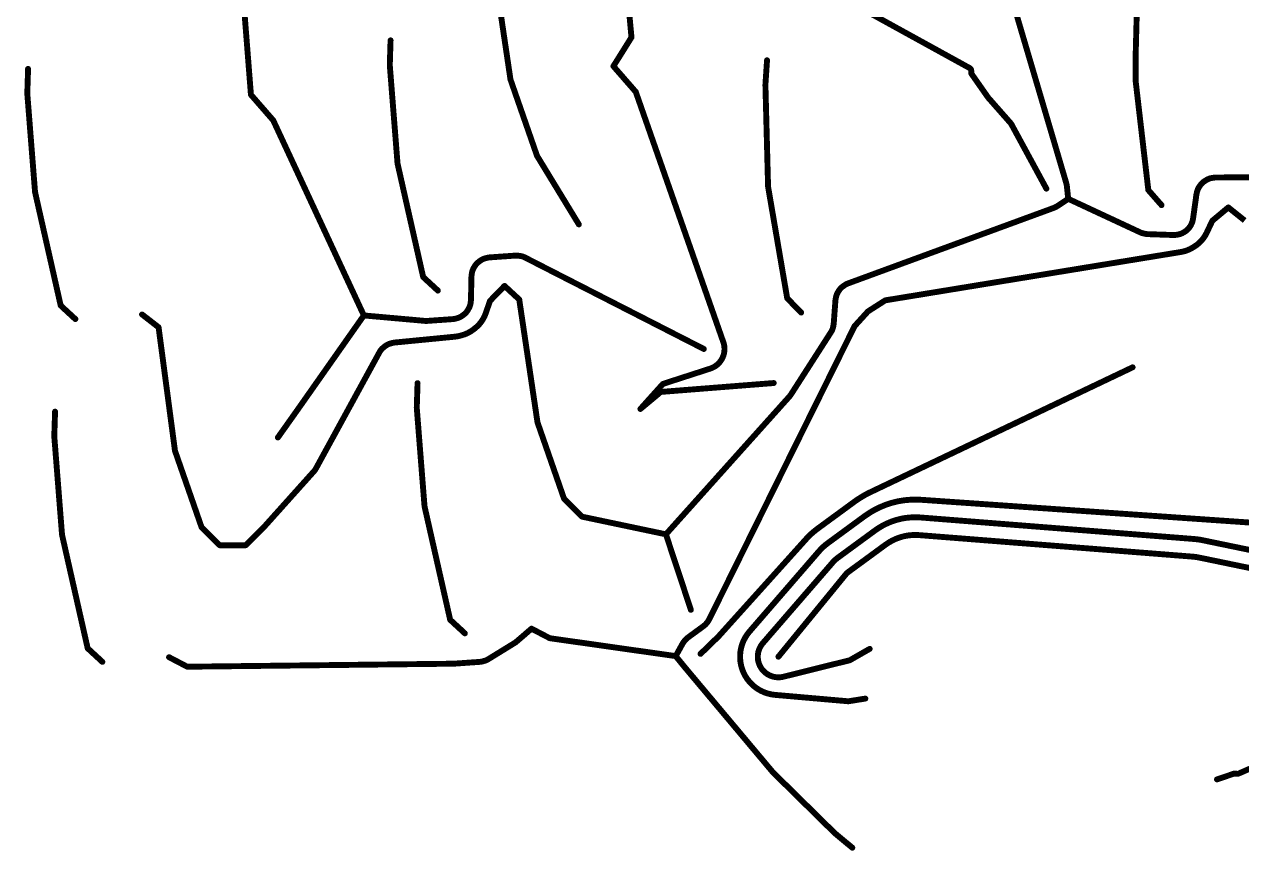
# Model space of a CAD drawing. Extents: x -167 to 103, y -39 to 57.
# Drawn here: x -165.8 to -103.9, y -23.8 to 18.2 of the extents above; entities that cross this region are included whole.
import ezdxf

# ---------------------------------------------------------------- set-up
doc = ezdxf.new("R2010")
doc.units = 0
doc.layers.get('0').update_dxf_attribs({"linetype": 'CONTINUOUS', "lineweight": 0})
doc.layers.add('B_Cu_____________', color=7, linetype='CONTINUOUS', lineweight=0)

# ---------------------------------------------------------------- blocks, each defined once
blk = doc.blocks.new('UNIT_DISC')
at = {"const_width": 0.5}
blk.add_lwpolyline([(0.25, 0, 1), (-0.25, 0, 1)], format="xyb", close=True, dxfattribs=at)

msp = doc.modelspace()

# ---------------------------------------------------------------- linework, layer by layer
at = {"layer": 'B_Cu_____________', "const_width": 0.3}
for points in [[(-136.3023, 32.1962), (-134.9464, 17.5602)], [(-155.5712, 30.6797), (-154.4174, 16.027)], [(-141.104, 15.4188), (-142.0283, 21.6474)], [(-109.2952, 16.5609), (-109.1912, 20.5319)], [(-124.4658, 19.6933), (-117.7372, 15.9863)], [(-112.8288, 10.1479), (-115.4011, 18.8651)], [(-147.243, 16.1383), (-147.2029, 17.3964)], [(-134.9465, 17.5491), (-135.8648, 16.0819)], [(-134.9463, 17.5517), (-134.9465, 17.5491)], [(-134.9464, 17.5602), (-134.9463, 17.5517)], [(-154.4174, 16.027), (-154.4056, 15.8775)], [(-147.2312, 15.9888), (-147.243, 16.1383)], [(-146.8494, 11.1392), (-147.2312, 15.9888)], [(-135.8648, 16.0819), (-134.7283, 14.7764)], [(-128.1313, 15.1324), (-128.0488, 16.386)], [(-109.2953, 16.557), (-109.2952, 16.5609)], [(-109.2953, 15.3692), (-109.2953, 16.557)], [(-165.686, 14.6868), (-165.6459, 15.9449)], [(-154.4056, 15.8775), (-154.3078, 14.6304)], [(-139.7586, 11.5392), (-141.0973, 15.3915)], [(-117.6598, 15.8627), (-117.6596, 15.8588)], [(-117.6596, 15.8588), (-117.6557, 15.7089)], [(-117.6557, 15.7089), (-116.795, 14.48)], [(-109.2953, 15.3686), (-109.2953, 15.3692)], [(-109.2952, 15.3429), (-109.2953, 15.3686)], [(-134.7283, 14.7764), (-134.7273, 14.7735)], [(-134.7273, 14.7735), (-134.7272, 14.7733)], [(-134.7272, 14.7733), (-130.2722, 2.0356)], [(-128.1274, 14.9825), (-128.1313, 15.1324)], [(-127.9957, 9.9585), (-128.1274, 14.9825)], [(-108.6491, 9.7796), (-109.2942, 15.3261)], [(-165.6742, 14.5373), (-165.686, 14.6868)], [(-165.2924, 9.6877), (-165.6742, 14.5373)], [(-154.3078, 14.6304), (-153.1713, 13.3249)], [(-116.795, 14.48), (-115.6331, 13.1592)], [(-153.1713, 13.3249), (-153.1703, 13.322)], [(-153.1703, 13.322), (-153.1683, 13.3169)], [(-153.1683, 13.3169), (-148.5616, 3.3953)], [(-115.6331, 13.1592), (-115.6317, 13.1571)], [(-115.6317, 13.1571), (-115.6298, 13.1538)], [(-115.6298, 13.1538), (-113.8364, 9.8506)], [(-145.5447, 5.3537), (-146.8462, 11.1179)], [(-137.6238, 8.0298), (-139.7449, 11.5103)], [(-105.4202, 10.3915), (-105.3236, 10.4073)], [(-105.2068, 10.4171), (-88.7262, 10.512)], [(-127.0231, 4.2731), (-127.9936, 9.937)], [(-112.7251, 9.3324), (-112.7917, 9.9613)], [(-108.649, 9.7793), (-108.6491, 9.7796)], [(-108.6488, 9.7773), (-108.649, 9.7793)], [(-107.9771, 9.012), (-108.6488, 9.7773)], [(-106.0488, 9.9581), (-105.9916, 10.0376)], [(-105.7771, 10.2377), (-105.6938, 10.2892)], [(-163.9877, 3.9023), (-165.2892, 9.6664)], [(-113.2497, 8.9792), (-112.7251, 9.3324)], [(-112.7251, 9.3324), (-109.0653, 7.6265)], [(-106.3643, 8.3799), (-106.2055, 9.5273)], [(-106.1925, 9.5969), (-106.17, 9.6922)], [(-123.9299, 5.0245), (-113.4742, 8.8645)], [(-104.5791, 8.8934), (-105.3899, 8.2167)], [(-103.7472, 8.2272), (-104.5791, 8.8934)], [(-106.5649, 7.8674), (-106.5363, 7.9071)], [(-106.4598, 8.04), (-106.4403, 8.0838)], [(-106.3898, 8.2435), (-106.371, 8.3396)], [(-105.3944, 8.2089), (-105.6803, 7.6023)], [(-105.3908, 8.2153), (-105.3944, 8.2089)], [(-105.3899, 8.2167), (-105.3908, 8.2153)], [(-108.9214, 7.5765), (-108.8261, 7.5539)], [(-108.6794, 7.5341), (-108.5294, 7.5288)], [(-108.5294, 7.5288), (-108.529, 7.5288)], [(-108.529, 7.5288), (-107.5298, 7.494)], [(-107.5298, 7.494), (-107.5297, 7.494)], [(-107.5297, 7.494), (-107.3797, 7.4888)], [(-107.2326, 7.4981), (-107.136, 7.5139)], [(-106.8633, 7.6157), (-106.8216, 7.6414)], [(-106.8216, 7.6414), (-106.8198, 7.6425)], [(-106.8198, 7.6425), (-106.7782, 7.6683)], [(-106.3492, 6.8748), (-106.3909, 6.8491)], [(-106.3452, 6.8772), (-106.3492, 6.8748)], [(-106.3036, 6.903), (-106.3452, 6.8772)], [(-142.6594, 6.1691), (-142.7368, 6.1091)], [(-142.3031, 6.3256), (-142.3975, 6.2998)], [(-140.8608, 6.4411), (-142.1576, 6.3504)], [(-140.6648, 6.4307), (-140.7134, 6.4369)], [(-140.6646, 6.4306), (-140.6648, 6.4307)], [(-140.6161, 6.4244), (-140.6646, 6.4306)], [(-131.2638, 1.6888), (-140.3694, 6.3481)], [(-106.9905, 6.6253), (-122.0283, 4.1652)], [(-143.07, 5.5267), (-143.0825, 5.4296)], [(-142.9285, 5.8884), (-142.9771, 5.8034)], [(-145.5446, 5.3533), (-145.5447, 5.3537)], [(-145.5442, 5.3516), (-145.5446, 5.3533)], [(-144.7962, 4.6607), (-145.5442, 5.3516)], [(-143.0884, 5.3494), (-143.1122, 4.2092)], [(-141.4044, 4.8979), (-142.14, 4.1401)], [(-141.4044, 4.8979), (-140.6564, 4.207)], [(-124.1795, 4.8808), (-124.0991, 4.9366)], [(-140.6564, 4.207), (-140.656, 4.2053)], [(-140.656, 4.2053), (-140.6552, 4.2013)], [(-140.6552, 4.2013), (-139.731, -2.0273)], [(-127.0229, 4.2723), (-127.0231, 4.2731)], [(-127.0227, 4.271), (-127.0229, 4.2723)], [(-126.3119, 3.5419), (-127.0227, 4.271)], [(-124.5605, 4.2197), (-124.543, 4.316)], [(-124.4358, 4.5878), (-124.3828, 4.6702)], [(-163.9876, 3.9019), (-163.9877, 3.9023)], [(-163.9872, 3.9002), (-163.9876, 3.9019)], [(-163.2392, 3.2093), (-163.9872, 3.9002)], [(-143.2235, 3.7552), (-143.2721, 3.6702)], [(-143.1245, 4.0795), (-143.1308, 4.031)], [(-143.1242, 4.0812), (-143.1245, 4.0795)], [(-143.118, 4.1298), (-143.1242, 4.0812)], [(-142.1437, 4.1319), (-142.3649, 3.4984)], [(-142.1411, 4.138), (-142.1437, 4.1319)], [(-142.14, 4.1401), (-142.1411, 4.138)], [(-124.6538, 3.0029), (-124.5706, 4.1403)], [(-122.9125, 3.6013), (-123.5974, 2.8478)], [(-122.0308, 4.1647), (-122.9125, 3.6013)], [(-122.0295, 4.1649), (-122.0308, 4.1647)], [(-122.0283, 4.1652), (-122.0295, 4.1649)], [(-159.0135, 2.7985), (-159.8474, 3.4465)], [(-151.9144, -1.3763), (-148.5616, 3.3953)], [(-145.4588, 3.1187), (-148.5616, 3.3953)], [(-145.1905, 3.1279), (-145.3402, 3.1175)], [(-145.1904, 3.1279), (-145.1905, 3.1279)], [(-145.1703, 3.1293), (-145.1904, 3.1279)], [(-145.17, 3.1293), (-145.1703, 3.1293)], [(-144.1927, 3.1977), (-145.17, 3.1293)], [(-144.1926, 3.1977), (-144.1927, 3.1977)], [(-144.0429, 3.2082), (-144.1926, 3.1977)], [(-143.8031, 3.2588), (-143.8975, 3.233)], [(-143.4638, 3.4495), (-143.5412, 3.3895)], [(-159.012, 2.7964), (-159.0135, 2.7985)], [(-158.1743, -3.4765), (-159.0037, 2.7749)], [(-143.5657, 2.3901), (-143.6601, 2.3643)], [(-142.9121, 2.7378), (-142.9895, 2.6778)], [(-123.6018, 2.8349), (-130.9818, -12.0539)], [(-126.8217, -0.6123), (-124.7882, 2.556)], [(-124.6816, 2.8263), (-124.6728, 2.8744)], [(-124.6728, 2.8744), (-124.6724, 2.8762)], [(-124.6724, 2.8762), (-124.6637, 2.9244)], [(-123.5974, 2.8478), (-123.5981, 2.8448)], [(-147.4833, 1.8299), (-147.5667, 1.7639)], [(-147.1181, 1.9927), (-147.2206, 1.9639)], [(-143.9358, 2.3136), (-146.9877, 2.0172)], [(-147.8117, 1.4425), (-150.953, -4.3079)], [(-147.8073, 1.4504), (-147.8117, 1.4425)], [(-147.7552, 1.5431), (-147.8073, 1.4504)], [(-130.9402, 0.6894), (-133.3476, -0.09)], [(-122.7225, -5.568), (-109.449, 0.7549)], [(-145.87, -1.3077), (-145.8299, -0.0497)], [(-133.3476, -0.09), (-134.4918, -1.3642)], [(-133.306, -0.486), (-127.7058, -0.0449)], [(-134.4918, -1.3642), (-133.4555, -0.4978)], [(-133.4555, -0.4978), (-133.306, -0.486)], [(-133.1936, -7.7449), (-126.9234, -0.7459)], [(-152.9348, -2.8157), (-151.9173, -1.3807)], [(-151.9173, -1.3807), (-151.9161, -1.3787)], [(-151.9161, -1.3787), (-151.9144, -1.3763)], [(-145.8582, -1.4572), (-145.87, -1.3077)], [(-164.313, -2.7592), (-164.2729, -1.5012)], [(-145.4764, -6.3068), (-145.8582, -1.4572)], [(-139.7243, -2.0546), (-138.3856, -5.9068)], [(-164.3012, -2.9087), (-164.313, -2.7592)], [(-163.9194, -7.7583), (-164.3012, -2.9087)], [(-156.8286, -7.3583), (-158.1673, -3.5061)], [(-150.9835, -4.3623), (-151.0096, -4.4087)], [(-150.9832, -4.3619), (-150.9835, -4.3623)], [(-150.9572, -4.3156), (-150.9832, -4.3619)], [(-150.953, -4.3079), (-150.9572, -4.3156)], [(-151.1048, -4.5416), (-153.6744, -7.4093)], [(-122.882, -5.6451), (-122.859, -5.6339)], [(-122.859, -5.6339), (-122.852, -5.6306)], [(-122.852, -5.6306), (-122.74, -5.5764)], [(-144.1717, -12.0923), (-145.4732, -6.3281)], [(-138.3498, -5.9638), (-137.5005, -6.8132)], [(-125.5069, -7.4804), (-123.6196, -6.0968)], [(-123.5025, -6.015), (-123.3775, -5.9318)], [(-123.2436, -5.8475), (-123.2216, -5.8344)], [(-123.2216, -5.8344), (-123.2195, -5.8331)], [(-123.2195, -5.8331), (-123.1125, -5.7695)], [(-122.2144, -6.3275), (-122.238, -6.3374)], [(-122.2057, -6.3239), (-122.2144, -6.3275)], [(-122.0933, -6.2773), (-122.2057, -6.3239)], [(-121.916, -6.2122), (-121.9404, -6.2203)], [(-121.9122, -6.2109), (-121.916, -6.2122)], [(-121.7916, -6.1711), (-121.9122, -6.2109)], [(-121.6073, -6.1187), (-121.6321, -6.1249)], [(-121.6047, -6.1181), (-121.6073, -6.1187)], [(-121.4825, -6.0877), (-121.6047, -6.1181)], [(-121.1626, -6.0271), (-121.3116, -6.0521)], [(-120.9832, -6.0043), (-121.0088, -6.0068)], [(-120.8498, -5.9919), (-120.9712, -6.0031)], [(-120.6965, -5.9829), (-120.7221, -5.9838)], [(-120.694, -5.9828), (-120.6965, -5.9829)], [(-120.5706, -5.9786), (-120.694, -5.9828)], [(-120.2533, -5.9853), (-120.4013, -5.9792)], [(-68.3877, -9.5785), (-120.1904, -5.9888)], [(-137.4251, -6.8541), (-133.1936, -7.7449)], [(-123.0872, -6.8231), (-124.9744, -8.2066)], [(-122.8785, -6.6814), (-123.0035, -6.7646)], [(-122.7609, -6.6081), (-122.7829, -6.6212)], [(-122.7594, -6.6072), (-122.7609, -6.6081)], [(-122.6524, -6.5436), (-122.7594, -6.6072)], [(-122.4647, -6.4435), (-122.4877, -6.4547)], [(-122.4598, -6.4411), (-122.4647, -6.4435)], [(-122.3478, -6.3869), (-122.4598, -6.4411)], [(-121.2652, -6.9616), (-121.3874, -6.992)], [(-121.0136, -6.9152), (-121.1626, -6.9402)], [(-120.8957, -6.9005), (-120.9213, -6.903)], [(-120.8885, -6.8998), (-120.8957, -6.9005)], [(-120.7671, -6.8886), (-120.8885, -6.8998)], [(-120.6649, -6.8828), (-120.6905, -6.8837)], [(-120.6634, -6.8828), (-120.6649, -6.8828)], [(-120.54, -6.8786), (-120.6634, -6.8828)], [(-120.2904, -6.885), (-120.4384, -6.8789)], [(-106.305, -7.9848), (-120.24, -6.8881)], [(-155.9435, -8.2647), (-156.7928, -7.4153)], [(-153.6801, -7.4153), (-154.5294, -8.2646)], [(-153.6744, -7.4093), (-153.6801, -7.4153)], [(-122.5548, -7.5493), (-124.442, -8.9329)], [(-122.3796, -7.431), (-122.5046, -7.5142)], [(-122.3002, -7.3818), (-122.3222, -7.3949)], [(-122.2993, -7.3813), (-122.3002, -7.3818)], [(-122.1923, -7.3177), (-122.2993, -7.3813)], [(-122.0705, -7.2532), (-122.0935, -7.2644)], [(-122.0675, -7.2517), (-122.0705, -7.2532)], [(-121.9555, -7.1975), (-122.0675, -7.2517)], [(-121.866, -7.1579), (-121.8896, -7.1678)], [(-121.8608, -7.1557), (-121.866, -7.1579)], [(-121.7484, -7.1091), (-121.8608, -7.1557)], [(-121.6322, -7.0668), (-121.6566, -7.0749)], [(-121.63, -7.0661), (-121.6322, -7.0668)], [(-121.5094, -7.0263), (-121.63, -7.0661)], [(-121.3889, -6.9923), (-121.4137, -6.9985)], [(-121.3874, -6.992), (-121.3889, -6.9923)], [(-162.6147, -13.5438), (-163.9162, -7.7796)], [(-131.923, -11.5874), (-133.1936, -7.7449)], [(-130.4725, -12.8921), (-126.0324, -7.9559)], [(-122.0056, -8.2639), (-121.8806, -8.1807)], [(-121.8615, -8.1686), (-121.8395, -8.1555)], [(-121.8395, -8.1555), (-121.8392, -8.1553)], [(-121.8392, -8.1553), (-121.7322, -8.0917)], [(-121.6992, -8.074), (-121.6762, -8.0628)], [(-121.6762, -8.0628), (-121.6752, -8.0623)], [(-121.6752, -8.0623), (-121.5632, -8.0081)], [(-121.5413, -7.9982), (-121.5177, -7.9883)], [(-121.5177, -7.9883), (-121.5159, -7.9875)], [(-121.5159, -7.9875), (-121.4035, -7.9409)], [(-121.3729, -7.9295), (-121.3485, -7.9214)], [(-121.3485, -7.9214), (-121.3478, -7.9212)], [(-121.3478, -7.9212), (-121.2272, -7.8814)], [(-121.1953, -7.8722), (-121.1705, -7.866)], [(-121.1705, -7.866), (-121.17, -7.8658)], [(-121.17, -7.8658), (-121.0478, -7.8354)], [(-121.0135, -7.8283), (-120.8645, -7.8033)], [(-120.8338, -7.7992), (-120.8082, -7.7967)], [(-120.8082, -7.7967), (-120.8058, -7.7965)], [(-120.8058, -7.7965), (-120.6844, -7.7853)], [(-120.6588, -7.7837), (-120.6332, -7.7828)], [(-120.6332, -7.7828), (-120.6327, -7.7828)], [(-120.6327, -7.7828), (-120.5093, -7.7786)], [(-120.4754, -7.7787), (-120.3274, -7.7848)], [(-120.3107, -7.7858), (-106.3757, -8.8825)], [(-106.1079, -8.0067), (-106.2549, -7.9896)], [(-105.86, -8.051), (-106.006, -8.0226)], [(-88.3546, -11.6687), (-105.8446, -8.0541)], [(-154.6615, -8.3088), (-155.8371, -8.3088)], [(-154.6609, -8.3088), (-154.6615, -8.3088)], [(-154.6352, -8.3087), (-154.6609, -8.3088)], [(-125.3955, -8.595), (-128.9448, -12.6976)], [(-123.9096, -9.6591), (-122.0224, -8.2756)], [(-124.7145, -9.1842), (-128.2638, -13.2868)], [(-106.3589, -8.8841), (-106.2119, -8.9012)], [(-106.178, -8.9065), (-106.032, -8.9349)], [(-106.032, -8.9349), (-106.0268, -8.9359)], [(-106.0268, -8.9359), (-88.5369, -12.5506)], [(-127.4693, -13.9741), (-124.0469, -9.7893)], [(-144.1716, -12.0927), (-144.1717, -12.0923)], [(-144.1712, -12.0944), (-144.1716, -12.0927)], [(-143.4232, -12.7853), (-144.1712, -12.0944)], [(-131.3036, -12.4359), (-132.0521, -12.9822)], [(-140.8395, -13.2429), (-140.0314, -12.5481)], [(-140.0314, -12.5481), (-139.1039, -13.0325)], [(-139.1039, -13.0325), (-132.6957, -13.9433)], [(-131.4327, -13.8307), (-130.5639, -12.9871)], [(-162.6146, -13.5442), (-162.6147, -13.5438)], [(-162.6142, -13.5459), (-162.6146, -13.5442)], [(-161.8662, -14.2368), (-162.6142, -13.5459)], [(-142.2344, -14.1023), (-140.8439, -13.2458)], [(-140.8439, -13.2458), (-140.8416, -13.2444)], [(-140.8416, -13.2444), (-140.8395, -13.2429)], [(-132.3518, -13.322), (-132.6957, -13.9433)], [(-123.8332, -14.1514), (-122.8246, -13.5754)], [(-89.3775, -13.5123), (-104.0536, -19.9222)], [(-158.4744, -13.9996), (-157.5469, -14.484)], [(-157.5401, -14.4843), (-144.0107, -14.3303)], [(-143.9668, -14.3285), (-142.67, -14.2378)], [(-142.5245, -14.213), (-142.4301, -14.1872)], [(-132.6957, -13.9433), (-132.2473, -14.494)], [(-127.216, -14.9936), (-123.845, -14.156)], [(-123.8354, -14.1525), (-123.8332, -14.1514)], [(-157.5469, -14.484), (-157.5439, -14.4842)], [(-157.5439, -14.4842), (-157.5401, -14.4843)], [(-132.2377, -14.5057), (-127.817, -19.7776)], [(-127.6395, -15.9177), (-124.0616, -16.2309)], [(-124.0616, -16.2309), (-123.9122, -16.244)], [(-123.9122, -16.244), (-123.0459, -16.1057)], [(-127.6864, -19.9192), (-124.6071, -22.9509)], [(-104.276, -19.9211), (-105.1565, -20.2205)], [(-104.1266, -19.9342), (-104.276, -19.9211)], [(-104.1222, -19.9345), (-104.1266, -19.9342)], [(-124.6071, -22.9509), (-124.605, -22.9529)], [(-124.605, -22.9529), (-124.6034, -22.9543)], [(-124.6034, -22.9543), (-123.7101, -23.6967)]]:
    msp.add_lwpolyline(points, dxfattribs=at)
for points in [[(-117.6598, 15.8627, 0.259386), (-117.7372, 15.9863)], [(-141.104, 15.4188, 0.046786), (-141.0973, 15.3915)], [(-109.2952, 15.3429, 0.027977), (-109.2942, 15.3261)], [(-146.8494, 11.1392, 0.035831), (-146.8462, 11.1179)], [(-139.7586, 11.5392, 0.053276), (-139.7449, 11.5103)], [(-105.4202, 10.3915, 0.098234), (-105.6938, 10.2892)], [(-105.2068, 10.4171, 0.039103), (-105.3236, 10.4073)], [(-127.9957, 9.9585, 0.035941), (-127.9936, 9.937)], [(-112.7917, 9.9613, 0.045368), (-112.8288, 10.1479)], [(-106.0488, 9.9581, 0.098285), (-106.17, 9.6922)], [(-105.7771, 10.2377, 0.098664), (-105.9916, 10.0376)], [(-165.2924, 9.6877, 0.035831), (-165.2892, 9.6664)], [(-106.1925, 9.5969, 0.0236), (-106.2055, 9.5273)], [(-113.4742, 8.8645, 0.060213), (-113.2497, 8.9792)], [(-106.5363, 7.9071, 0.051215), (-106.4598, 8.04)], [(-106.4403, 8.0838, 0.056724), (-106.3898, 8.2435)], [(-106.371, 8.3396, 0.013865), (-106.3643, 8.3799)], [(-109.0653, 7.6265, 0.050879), (-108.9214, 7.5765)], [(-108.8261, 7.5539, 0.049433), (-108.6794, 7.5341)], [(-107.3797, 7.4888, 0.049218), (-107.2326, 7.4981)], [(-107.136, 7.5139, 0.097889), (-106.8633, 7.6157)], [(-106.7782, 7.6683, 0.098132), (-106.5649, 7.8674)], [(-106.3036, 6.903, 0.14482), (-105.6803, 7.6023)], [(-106.9905, 6.6253, 0.097841), (-106.3909, 6.8491)], [(-142.7368, 6.1091, 0.09832), (-142.9285, 5.8884)], [(-142.3975, 6.2998, 0.098447), (-142.6594, 6.1691)], [(-142.1576, 6.3504, 0.049286), (-142.3031, 6.3256)], [(-140.7134, 6.4369, 0.049237), (-140.8608, 6.4411)], [(-140.3694, 6.3481, 0.086667), (-140.6161, 6.4244)], [(-143.0825, 5.4296, 0.026807), (-143.0884, 5.3494)], [(-142.9771, 5.8034, 0.098164), (-143.07, 5.5267)], [(-124.1795, 4.8808, 0.098451), (-124.3828, 4.6702)], [(-123.9299, 5.0245, 0.063772), (-124.0991, 4.9366)], [(-143.118, 4.1298, 0.026538), (-143.1122, 4.2092)], [(-124.5605, 4.2197, 0.026681), (-124.5706, 4.1403)], [(-124.4358, 4.5878, 0.098267), (-124.543, 4.316)], [(-143.4638, 3.4495, 0.09832), (-143.2721, 3.6702)], [(-143.2235, 3.7552, 0.097856), (-143.1308, 4.031)], [(-145.4588, 3.1187, 0.039572), (-145.3402, 3.1175)], [(-144.0429, 3.2082, 0.049253), (-143.8975, 3.233)], [(-143.8031, 3.2588, 0.098447), (-143.5412, 3.3895)], [(-142.9121, 2.7378, 0.144857), (-142.3649, 3.4984)], [(-124.6637, 2.9244, 0.026374), (-124.6538, 3.0029)], [(-159.0037, 2.7749, 0.11944), (-159.012, 2.7964)], [(-143.9358, 2.3136, 0.042524), (-143.6601, 2.3643)], [(-143.5657, 2.3901, 0.098466), (-142.9895, 2.6778)], [(-124.7882, 2.556, 0.097715), (-124.6816, 2.8263)], [(-123.6018, 2.8349, 0.054177), (-123.5981, 2.8448)], [(-147.5667, 1.7639, 0.097635), (-147.7552, 1.5431)], [(-147.2206, 1.9639, 0.099205), (-147.4833, 1.8299)], [(-146.9877, 2.0172, 0.044285), (-147.1181, 1.9927)], [(-130.9402, 0.6894, 0.421055), (-130.2722, 2.0356)], [(-126.9234, -0.7459, 0.040022), (-126.8217, -0.6123)], [(-139.731, -2.0273, 0.046786), (-139.7243, -2.0546)], [(-158.1743, -3.4765, 0.050648), (-158.1673, -3.5061)], [(-151.1048, -4.5416, 0.054622), (-151.0096, -4.4087)], [(-122.882, -5.6451, 0.020783), (-123.1125, -5.7695)], [(-122.7225, -5.568, 0.00154), (-122.74, -5.5764)], [(-145.4764, -6.3068, 0.035831), (-145.4732, -6.3281)], [(-138.3856, -5.9068, 0.113241), (-138.3498, -5.9638)], [(-123.5025, -6.015, 0.011331), (-123.6196, -6.0968)], [(-123.2436, -5.8475, 0.012552), (-123.3775, -5.9318)], [(-122.238, -6.3374, 0.013376), (-122.3478, -6.3869)], [(-121.9404, -6.2203, 0.018125), (-122.0933, -6.2773)], [(-121.6321, -6.1249, 0.018444), (-121.7916, -6.1711)], [(-121.3116, -6.0521, 0.019391), (-121.4825, -6.0877)], [(-121.0088, -6.0068, 0.017231), (-121.1626, -6.0271)], [(-120.9712, -6.0031, 0.001339), (-120.9832, -6.0043)], [(-120.7221, -5.9838, 0.014211), (-120.8498, -5.9919)], [(-120.4013, -5.9792, 0.018805), (-120.5706, -5.9786)], [(-120.1904, -5.9888, 0.006995), (-120.2533, -5.9853)], [(-137.5005, -6.8132, 0.145507), (-137.4251, -6.8541)], [(-123.0035, -6.7646, 0.01134), (-123.0872, -6.8231)], [(-122.7829, -6.6212, 0.012546), (-122.8785, -6.6814)], [(-122.4877, -6.4547, 0.020791), (-122.6524, -6.5436)], [(-121.1626, -6.9402, 0.019402), (-121.2652, -6.9616)], [(-120.9213, -6.903, 0.017233), (-121.0136, -6.9152)], [(-120.6905, -6.8837, 0.014206), (-120.7671, -6.8886)], [(-120.4384, -6.8789, 0.018807), (-120.54, -6.8786)], [(-120.24, -6.8881, 0.009345), (-120.2904, -6.885)], [(-156.8286, -7.3583, 0.113241), (-156.7928, -7.4153)], [(-125.5069, -7.4804, 0.051461), (-126.0324, -7.9559)], [(-122.5046, -7.5142, 0.011336), (-122.5548, -7.5493)], [(-122.3222, -7.3949, 0.012549), (-122.3796, -7.431)], [(-122.0935, -7.2644, 0.020783), (-122.1923, -7.3177)], [(-121.8896, -7.1678, 0.013378), (-121.9555, -7.1975)], [(-121.6566, -7.0749, 0.018134), (-121.7484, -7.1091)], [(-121.4137, -6.9985, 0.018447), (-121.5094, -7.0263)], [(-163.9194, -7.7583, 0.035831), (-163.9162, -7.7796)], [(-121.8615, -8.1686, 0.012549), (-121.8806, -8.1807)], [(-121.6992, -8.074, 0.02079), (-121.7322, -8.0917)], [(-121.5413, -7.9982, 0.01334), (-121.5632, -8.0081)], [(-121.3729, -7.9295, 0.018126), (-121.4035, -7.9409)], [(-121.1953, -7.8722, 0.018431), (-121.2272, -7.8814)], [(-121.0135, -7.8283, 0.019444), (-121.0478, -7.8354)], [(-120.8338, -7.7992, 0.017192), (-120.8645, -7.8033)], [(-120.6588, -7.7837, 0.014237), (-120.6844, -7.7853)], [(-120.4754, -7.7787, 0.01882), (-120.5093, -7.7786)], [(-120.3107, -7.7858, 0.009285), (-120.3274, -7.7848)], [(-106.2549, -7.9896, 0.009314), (-106.305, -7.9848)], [(-106.006, -8.0226, 0.019091), (-106.1079, -8.0067)], [(-105.8446, -8.0541, 0.002907), (-105.86, -8.051)], [(-155.9435, -8.2647, 0.198912), (-155.8371, -8.3088)], [(-154.6352, -8.3087, 0.197876), (-154.5294, -8.2646)], [(-124.9744, -8.2066, 0.056309), (-125.3955, -8.595)], [(-122.0056, -8.2639, 0.011363), (-122.0224, -8.2756)], [(-124.442, -8.9329, 0.056309), (-124.7145, -9.1842)], [(-106.3589, -8.8841, 0.009366), (-106.3757, -8.8825)], [(-106.178, -8.9065, 0.019048), (-106.2119, -8.9012)], [(-123.9096, -9.6591, 0.063282), (-124.0469, -9.7893)], [(-131.3036, -12.4359, 0.120596), (-130.9818, -12.0539)], [(-132.0521, -12.9822, 0.109108), (-132.3518, -13.322)], [(-130.5639, -12.9871, 0.016898), (-130.4725, -12.8921)], [(-128.9448, -12.6976, 0.611958), (-127.6395, -15.9177)], [(-128.2638, -13.2868, 0.73199), (-127.216, -14.9936)], [(-144.0107, -14.3303, 0.014638), (-143.9668, -14.3285)], [(-142.67, -14.2378, 0.049286), (-142.5245, -14.213)], [(-142.4301, -14.1872, 0.071425), (-142.2344, -14.1023)], [(-123.845, -14.156, 0.052344), (-123.8354, -14.1525)], [(-132.2473, -14.494, 0.003602), (-132.2377, -14.5057)], [(-127.817, -19.7776, 0.023848), (-127.6864, -19.9192)], [(-104.1222, -19.9345, 0.11774), (-104.0536, -19.9222)]]:
    msp.add_lwpolyline(points, format="xyb", dxfattribs=at)

# ---------------------------------------------------------------- block references
at = {"layer": 'B_Cu_____________', "xscale": 0.3, "yscale": 0.3}
for p in [(-147.2029, 17.3964), (-134.9465, 17.5491), (-134.9465, 17.5491), (-134.9464, 17.5602), (-134.9464, 17.5602), (-134.9463, 17.5517), (-134.9463, 17.5517), (-154.4174, 16.027), (-154.4174, 16.027), (-147.243, 16.1383), (-147.243, 16.1383), (-147.2312, 15.9888), (-147.2312, 15.9888), (-135.8648, 16.0819), (-135.8648, 16.0819), (-128.0488, 16.386), (-117.7372, 15.9863), (-117.7372, 15.9863), (-109.2953, 16.557), (-109.2953, 16.557), (-109.2952, 16.5609), (-109.2952, 16.5609), (-165.6459, 15.9449), (-154.4056, 15.8775), (-154.4056, 15.8775), (-141.104, 15.4188), (-141.104, 15.4188), (-141.0973, 15.3915), (-141.0973, 15.3915), (-117.6598, 15.8627), (-117.6598, 15.8627), (-117.6596, 15.8588), (-117.6596, 15.8588), (-117.6557, 15.7089), (-117.6557, 15.7089), (-109.2953, 15.3692), (-109.2953, 15.3692), (-109.2953, 15.3686), (-109.2953, 15.3686), (-109.2952, 15.3429), (-109.2952, 15.3429), (-134.7283, 14.7764), (-134.7283, 14.7764), (-134.7273, 14.7735), (-134.7273, 14.7735), (-134.7272, 14.7733), (-134.7272, 14.7733), (-128.1313, 15.1324), (-128.1313, 15.1324), (-128.1274, 14.9825), (-128.1274, 14.9825), (-109.2942, 15.3261), (-109.2942, 15.3261), (-165.686, 14.6868), (-165.686, 14.6868), (-165.6742, 14.5373), (-165.6742, 14.5373), (-154.3078, 14.6304), (-154.3078, 14.6304), (-116.795, 14.48), (-116.795, 14.48), (-153.1713, 13.3249), (-153.1713, 13.3249), (-153.1703, 13.322), (-153.1703, 13.322), (-153.1683, 13.3169), (-153.1683, 13.3169), (-115.6331, 13.1592), (-115.6331, 13.1592), (-115.6317, 13.1571), (-115.6317, 13.1571), (-115.6298, 13.1538), (-115.6298, 13.1538), (-146.8494, 11.1392), (-146.8494, 11.1392), (-146.8462, 11.1179), (-146.8462, 11.1179), (-139.7586, 11.5392), (-139.7586, 11.5392), (-139.7449, 11.5103), (-139.7449, 11.5103), (-105.4202, 10.3915), (-105.4202, 10.3915), (-105.3236, 10.4073), (-105.3236, 10.4073), (-105.2068, 10.4171), (-105.2068, 10.4171), (-127.9957, 9.9585), (-127.9957, 9.9585), (-127.9936, 9.937), (-127.9936, 9.937), (-113.8364, 9.8506), (-112.8288, 10.1479), (-112.8288, 10.1479), (-112.7917, 9.9613), (-112.7917, 9.9613), (-108.6491, 9.7796), (-108.6491, 9.7796), (-108.649, 9.7793), (-108.649, 9.7793), (-108.6488, 9.7773), (-108.6488, 9.7773), (-106.0488, 9.9581), (-106.0488, 9.9581), (-105.9916, 10.0376), (-105.9916, 10.0376), (-105.7771, 10.2377), (-105.7771, 10.2377), (-105.6938, 10.2892), (-105.6938, 10.2892), (-165.2924, 9.6877), (-165.2924, 9.6877), (-165.2892, 9.6664), (-165.2892, 9.6664), (-112.7251, 9.3324), (-112.7251, 9.3324), (-112.7251, 9.3324), (-106.2055, 9.5273), (-106.2055, 9.5273), (-106.1925, 9.5969), (-106.1925, 9.5969), (-106.17, 9.6922), (-106.17, 9.6922), (-113.4742, 8.8645), (-113.4742, 8.8645), (-113.2497, 8.9792), (-113.2497, 8.9792), (-107.9771, 9.012), (-104.5791, 8.8934), (-104.5791, 8.8934), (-137.6238, 8.0298), (-106.5363, 7.9071), (-106.5363, 7.9071), (-106.4598, 8.04), (-106.4598, 8.04), (-106.4403, 8.0838), (-106.4403, 8.0838), (-106.3898, 8.2435), (-106.3898, 8.2435), (-106.371, 8.3396), (-106.371, 8.3396), (-106.3643, 8.3799), (-106.3643, 8.3799), (-105.3944, 8.2089), (-105.3944, 8.2089), (-105.3908, 8.2153), (-105.3908, 8.2153), (-105.3899, 8.2167), (-105.3899, 8.2167), (-109.0653, 7.6265), (-109.0653, 7.6265), (-108.9214, 7.5765), (-108.9214, 7.5765), (-108.8261, 7.5539), (-108.8261, 7.5539), (-108.6794, 7.5341), (-108.6794, 7.5341), (-108.5294, 7.5288), (-108.5294, 7.5288), (-108.529, 7.5288), (-108.529, 7.5288), (-107.5298, 7.494), (-107.5298, 7.494), (-107.5297, 7.494), (-107.5297, 7.494), (-107.3797, 7.4888), (-107.3797, 7.4888), (-107.2326, 7.4981), (-107.2326, 7.4981), (-107.136, 7.5139), (-107.136, 7.5139), (-106.8633, 7.6157), (-106.8633, 7.6157), (-106.8216, 7.6414), (-106.8216, 7.6414), (-106.8198, 7.6425), (-106.8198, 7.6425), (-106.7782, 7.6683), (-106.7782, 7.6683), (-106.5649, 7.8674), (-106.5649, 7.8674), (-105.6803, 7.6023), (-105.6803, 7.6023), (-106.3909, 6.8491), (-106.3909, 6.8491), (-106.3492, 6.8748), (-106.3492, 6.8748), (-106.3452, 6.8772), (-106.3452, 6.8772), (-106.3036, 6.903), (-106.3036, 6.903), (-142.7368, 6.1091), (-142.7368, 6.1091), (-142.6594, 6.1691), (-142.6594, 6.1691), (-142.3975, 6.2998), (-142.3975, 6.2998), (-142.3031, 6.3256), (-142.3031, 6.3256), (-142.1576, 6.3504), (-142.1576, 6.3504), (-140.8608, 6.4411), (-140.8608, 6.4411), (-140.7134, 6.4369), (-140.7134, 6.4369), (-140.6648, 6.4307), (-140.6648, 6.4307), (-140.6646, 6.4306), (-140.6646, 6.4306), (-140.6161, 6.4244), (-140.6161, 6.4244), (-140.3694, 6.3481), (-140.3694, 6.3481), (-106.9905, 6.6253), (-106.9905, 6.6253), (-143.0825, 5.4296), (-143.0825, 5.4296), (-143.07, 5.5267), (-143.07, 5.5267), (-142.9771, 5.8034), (-142.9771, 5.8034), (-142.9285, 5.8884), (-142.9285, 5.8884), (-145.5447, 5.3537), (-145.5447, 5.3537), (-145.5446, 5.3533), (-145.5446, 5.3533), (-145.5442, 5.3516), (-145.5442, 5.3516), (-143.0884, 5.3494), (-143.0884, 5.3494), (-141.4044, 4.8979), (-141.4044, 4.8979), (-124.1795, 4.8808), (-124.1795, 4.8808), (-124.0991, 4.9366), (-124.0991, 4.9366), (-123.9299, 5.0245), (-123.9299, 5.0245), (-144.7962, 4.6607), (-143.1122, 4.2092), (-143.1122, 4.2092), (-140.6564, 4.207), (-140.6564, 4.207), (-140.656, 4.2053), (-140.656, 4.2053), (-140.6552, 4.2013), (-140.6552, 4.2013), (-127.0231, 4.2731), (-127.0231, 4.2731), (-127.0229, 4.2723), (-127.0229, 4.2723), (-127.0227, 4.271), (-127.0227, 4.271), (-124.5605, 4.2197), (-124.5605, 4.2197), (-124.543, 4.316), (-124.543, 4.316), (-124.4358, 4.5878), (-124.4358, 4.5878), (-124.3828, 4.6702), (-124.3828, 4.6702), (-163.9877, 3.9023), (-163.9877, 3.9023), (-163.9876, 3.9019), (-163.9876, 3.9019), (-163.9872, 3.9002), (-163.9872, 3.9002), (-143.2721, 3.6702), (-143.2721, 3.6702), (-143.2235, 3.7552), (-143.2235, 3.7552), (-143.1308, 4.031), (-143.1308, 4.031), (-143.1245, 4.0795), (-143.1245, 4.0795), (-143.1242, 4.0812), (-143.1242, 4.0812), (-143.118, 4.1298), (-143.118, 4.1298), (-142.1437, 4.1319), (-142.1437, 4.1319), (-142.1411, 4.138), (-142.1411, 4.138), (-142.14, 4.1401), (-142.14, 4.1401), (-124.5706, 4.1403), (-124.5706, 4.1403), (-122.9125, 3.6013), (-122.9125, 3.6013), (-122.0308, 4.1647), (-122.0308, 4.1647), (-122.0295, 4.1649), (-122.0295, 4.1649), (-122.0283, 4.1652), (-122.0283, 4.1652), (-163.2392, 3.2093), (-159.8474, 3.4465), (-148.5616, 3.3953), (-148.5616, 3.3953), (-148.5616, 3.3953), (-145.4588, 3.1187), (-145.4588, 3.1187), (-145.3402, 3.1175), (-145.3402, 3.1175), (-145.1905, 3.1279), (-145.1905, 3.1279), (-145.1904, 3.1279), (-145.1904, 3.1279), (-145.1703, 3.1293), (-145.1703, 3.1293), (-145.17, 3.1293), (-145.17, 3.1293), (-144.1927, 3.1977), (-144.1927, 3.1977), (-144.1926, 3.1977), (-144.1926, 3.1977), (-144.0429, 3.2082), (-144.0429, 3.2082), (-143.8975, 3.233), (-143.8975, 3.233), (-143.8031, 3.2588), (-143.8031, 3.2588), (-143.5412, 3.3895), (-143.5412, 3.3895), (-143.4638, 3.4495), (-143.4638, 3.4495), (-142.3649, 3.4984), (-142.3649, 3.4984), (-126.3119, 3.5419), (-124.6538, 3.0029), (-124.6538, 3.0029), (-159.0135, 2.7985), (-159.0135, 2.7985), (-159.012, 2.7964), (-159.012, 2.7964), (-159.0037, 2.7749), (-159.0037, 2.7749), (-143.6601, 2.3643), (-143.6601, 2.3643), (-143.5657, 2.3901), (-143.5657, 2.3901), (-142.9895, 2.6778), (-142.9895, 2.6778), (-142.9121, 2.7378), (-142.9121, 2.7378), (-124.7882, 2.556), (-124.7882, 2.556), (-124.6816, 2.8263), (-124.6816, 2.8263), (-124.6728, 2.8744), (-124.6728, 2.8744), (-124.6724, 2.8762), (-124.6724, 2.8762), (-124.6637, 2.9244), (-124.6637, 2.9244), (-123.6018, 2.8349), (-123.6018, 2.8349), (-123.5981, 2.8448), (-123.5981, 2.8448), (-123.5974, 2.8478), (-123.5974, 2.8478), (-147.5667, 1.7639), (-147.5667, 1.7639), (-147.4833, 1.8299), (-147.4833, 1.8299), (-147.2206, 1.9639), (-147.2206, 1.9639), (-147.1181, 1.9927), (-147.1181, 1.9927), (-146.9877, 2.0172), (-146.9877, 2.0172), (-143.9358, 2.3136), (-143.9358, 2.3136), (-130.2722, 2.0356), (-130.2722, 2.0356), (-147.8117, 1.4425), (-147.8117, 1.4425), (-147.8073, 1.4504), (-147.8073, 1.4504), (-147.7552, 1.5431), (-147.7552, 1.5431), (-131.2638, 1.6888), (-130.9402, 0.6894), (-130.9402, 0.6894), (-109.449, 0.7549), (-145.8299, -0.0497), (-133.3476, -0.09), (-133.3476, -0.09), (-127.7058, -0.0449), (-133.4555, -0.4978), (-133.4555, -0.4978), (-133.306, -0.486), (-133.306, -0.486), (-126.9234, -0.7459), (-126.9234, -0.7459), (-126.8217, -0.6123), (-126.8217, -0.6123), (-151.9173, -1.3807), (-151.9173, -1.3807), (-151.9161, -1.3787), (-151.9161, -1.3787), (-151.9144, -1.3763), (-151.9144, -1.3763), (-145.87, -1.3077), (-145.87, -1.3077), (-134.4918, -1.3642), (-134.4918, -1.3642), (-164.2729, -1.5012), (-145.8582, -1.4572), (-145.8582, -1.4572), (-139.731, -2.0273), (-139.731, -2.0273), (-139.7243, -2.0546), (-139.7243, -2.0546), (-164.313, -2.7592), (-164.313, -2.7592), (-164.3012, -2.9087), (-164.3012, -2.9087), (-152.9348, -2.8157), (-158.1743, -3.4765), (-158.1743, -3.4765), (-158.1673, -3.5061), (-158.1673, -3.5061), (-151.0096, -4.4087), (-151.0096, -4.4087), (-150.9835, -4.3623), (-150.9835, -4.3623), (-150.9832, -4.3619), (-150.9832, -4.3619), (-150.9572, -4.3156), (-150.9572, -4.3156), (-150.953, -4.3079), (-150.953, -4.3079), (-151.1048, -4.5416), (-151.1048, -4.5416), (-122.882, -5.6451), (-122.882, -5.6451), (-122.859, -5.6339), (-122.859, -5.6339), (-122.852, -5.6306), (-122.852, -5.6306), (-122.74, -5.5764), (-122.74, -5.5764), (-122.7225, -5.568), (-122.7225, -5.568), (-145.4764, -6.3068), (-145.4764, -6.3068), (-145.4732, -6.3281), (-145.4732, -6.3281), (-138.3856, -5.9068), (-138.3856, -5.9068), (-138.3498, -5.9638), (-138.3498, -5.9638), (-123.6196, -6.0968), (-123.6196, -6.0968), (-123.5025, -6.015), (-123.5025, -6.015), (-123.3775, -5.9318), (-123.3775, -5.9318), (-123.2436, -5.8475), (-123.2436, -5.8475), (-123.2216, -5.8344), (-123.2216, -5.8344), (-123.2195, -5.8331), (-123.2195, -5.8331), (-123.1125, -5.7695), (-123.1125, -5.7695), (-122.238, -6.3374), (-122.238, -6.3374), (-122.2144, -6.3275), (-122.2144, -6.3275), (-122.2057, -6.3239), (-122.2057, -6.3239), (-122.0933, -6.2773), (-122.0933, -6.2773), (-121.9404, -6.2203), (-121.9404, -6.2203), (-121.916, -6.2122), (-121.916, -6.2122), (-121.9122, -6.2109), (-121.9122, -6.2109), (-121.7916, -6.1711), (-121.7916, -6.1711), (-121.6321, -6.1249), (-121.6321, -6.1249), (-121.6073, -6.1187), (-121.6073, -6.1187), (-121.6047, -6.1181), (-121.6047, -6.1181), (-121.4825, -6.0877), (-121.4825, -6.0877), (-121.3116, -6.0521), (-121.3116, -6.0521), (-121.1626, -6.0271), (-121.1626, -6.0271), (-121.0088, -6.0068), (-121.0088, -6.0068), (-120.9832, -6.0043), (-120.9832, -6.0043), (-120.9712, -6.0031), (-120.9712, -6.0031), (-120.8498, -5.9919), (-120.8498, -5.9919), (-120.7221, -5.9838), (-120.7221, -5.9838), (-120.6965, -5.9829), (-120.6965, -5.9829), (-120.694, -5.9828), (-120.694, -5.9828), (-120.5706, -5.9786), (-120.5706, -5.9786), (-120.4013, -5.9792), (-120.4013, -5.9792), (-120.2533, -5.9853), (-120.2533, -5.9853), (-120.1904, -5.9888), (-120.1904, -5.9888), (-137.5005, -6.8132), (-137.5005, -6.8132), (-137.4251, -6.8541), (-137.4251, -6.8541), (-123.0872, -6.8231), (-123.0872, -6.8231), (-123.0035, -6.7646), (-123.0035, -6.7646), (-122.8785, -6.6814), (-122.8785, -6.6814), (-122.7829, -6.6212), (-122.7829, -6.6212), (-122.7609, -6.6081), (-122.7609, -6.6081), (-122.7594, -6.6072), (-122.7594, -6.6072), (-122.6524, -6.5436), (-122.6524, -6.5436), (-122.4877, -6.4547), (-122.4877, -6.4547), (-122.4647, -6.4435), (-122.4647, -6.4435), (-122.4598, -6.4411), (-122.4598, -6.4411), (-122.3478, -6.3869), (-122.3478, -6.3869), (-121.2652, -6.9616), (-121.2652, -6.9616), (-121.1626, -6.9402), (-121.1626, -6.9402), (-121.0136, -6.9152), (-121.0136, -6.9152), (-120.9213, -6.903), (-120.9213, -6.903), (-120.8957, -6.9005), (-120.8957, -6.9005), (-120.8885, -6.8998), (-120.8885, -6.8998), (-120.7671, -6.8886), (-120.7671, -6.8886), (-120.6905, -6.8837), (-120.6905, -6.8837), (-120.6649, -6.8828), (-120.6649, -6.8828), (-120.6634, -6.8828), (-120.6634, -6.8828), (-120.54, -6.8786), (-120.54, -6.8786), (-120.4384, -6.8789), (-120.4384, -6.8789), (-120.2904, -6.885), (-120.2904, -6.885), (-120.24, -6.8881), (-120.24, -6.8881), (-156.8286, -7.3583), (-156.8286, -7.3583), (-156.7928, -7.4153), (-156.7928, -7.4153), (-153.6801, -7.4153), (-153.6801, -7.4153), (-153.6744, -7.4093), (-153.6744, -7.4093), (-125.5069, -7.4804), (-125.5069, -7.4804), (-122.5548, -7.5493), (-122.5548, -7.5493), (-122.5046, -7.5142), (-122.5046, -7.5142), (-122.3796, -7.431), (-122.3796, -7.431), (-122.3222, -7.3949), (-122.3222, -7.3949), (-122.3002, -7.3818), (-122.3002, -7.3818), (-122.2993, -7.3813), (-122.2993, -7.3813), (-122.1923, -7.3177), (-122.1923, -7.3177), (-122.0935, -7.2644), (-122.0935, -7.2644), (-122.0705, -7.2532), (-122.0705, -7.2532), (-122.0675, -7.2517), (-122.0675, -7.2517), (-121.9555, -7.1975), (-121.9555, -7.1975), (-121.8896, -7.1678), (-121.8896, -7.1678), (-121.866, -7.1579), (-121.866, -7.1579), (-121.8608, -7.1557), (-121.8608, -7.1557), (-121.7484, -7.1091), (-121.7484, -7.1091), (-121.6566, -7.0749), (-121.6566, -7.0749), (-121.6322, -7.0668), (-121.6322, -7.0668), (-121.63, -7.0661), (-121.63, -7.0661), (-121.5094, -7.0263), (-121.5094, -7.0263), (-121.4137, -6.9985), (-121.4137, -6.9985), (-121.3889, -6.9923), (-121.3889, -6.9923), (-121.3874, -6.992), (-121.3874, -6.992), (-163.9194, -7.7583), (-163.9194, -7.7583), (-163.9162, -7.7796), (-163.9162, -7.7796), (-133.1936, -7.7449), (-133.1936, -7.7449), (-133.1936, -7.7449), (-126.0324, -7.9559), (-126.0324, -7.9559), (-121.8806, -8.1807), (-121.8806, -8.1807), (-121.8615, -8.1686), (-121.8615, -8.1686), (-121.8395, -8.1555), (-121.8395, -8.1555), (-121.8392, -8.1553), (-121.8392, -8.1553), (-121.7322, -8.0917), (-121.7322, -8.0917), (-121.6992, -8.074), (-121.6992, -8.074), (-121.6762, -8.0628), (-121.6762, -8.0628), (-121.6752, -8.0623), (-121.6752, -8.0623), (-121.5632, -8.0081), (-121.5632, -8.0081), (-121.5413, -7.9982), (-121.5413, -7.9982), (-121.5177, -7.9883), (-121.5177, -7.9883), (-121.5159, -7.9875), (-121.5159, -7.9875), (-121.4035, -7.9409), (-121.4035, -7.9409), (-121.3729, -7.9295), (-121.3729, -7.9295), (-121.3485, -7.9214), (-121.3485, -7.9214), (-121.3478, -7.9212), (-121.3478, -7.9212), (-121.2272, -7.8814), (-121.2272, -7.8814), (-121.1953, -7.8722), (-121.1953, -7.8722), (-121.1705, -7.866), (-121.1705, -7.866), (-121.17, -7.8658), (-121.17, -7.8658), (-121.0478, -7.8354), (-121.0478, -7.8354), (-121.0135, -7.8283), (-121.0135, -7.8283), (-120.8645, -7.8033), (-120.8645, -7.8033), (-120.8338, -7.7992), (-120.8338, -7.7992), (-120.8082, -7.7967), (-120.8082, -7.7967), (-120.8058, -7.7965), (-120.8058, -7.7965), (-120.6844, -7.7853), (-120.6844, -7.7853), (-120.6588, -7.7837), (-120.6588, -7.7837), (-120.6332, -7.7828), (-120.6332, -7.7828), (-120.6327, -7.7828), (-120.6327, -7.7828), (-120.5093, -7.7786), (-120.5093, -7.7786), (-120.4754, -7.7787), (-120.4754, -7.7787), (-120.3274, -7.7848), (-120.3274, -7.7848), (-120.3107, -7.7858), (-120.3107, -7.7858), (-106.305, -7.9848), (-106.305, -7.9848), (-106.2549, -7.9896), (-106.2549, -7.9896), (-106.1079, -8.0067), (-106.1079, -8.0067), (-106.006, -8.0226), (-106.006, -8.0226), (-105.86, -8.051), (-105.86, -8.051), (-105.8446, -8.0541), (-105.8446, -8.0541), (-155.9435, -8.2647), (-155.9435, -8.2647), (-155.8371, -8.3088), (-155.8371, -8.3088), (-154.6615, -8.3088), (-154.6615, -8.3088), (-154.6609, -8.3088), (-154.6609, -8.3088), (-154.6352, -8.3087), (-154.6352, -8.3087), (-154.5294, -8.2646), (-154.5294, -8.2646), (-125.3955, -8.595), (-125.3955, -8.595), (-124.9744, -8.2066), (-124.9744, -8.2066), (-122.0224, -8.2756), (-122.0224, -8.2756), (-122.0056, -8.2639), (-122.0056, -8.2639), (-124.7145, -9.1842), (-124.7145, -9.1842), (-124.442, -8.9329), (-124.442, -8.9329), (-106.3757, -8.8825), (-106.3757, -8.8825), (-106.3589, -8.8841), (-106.3589, -8.8841), (-106.2119, -8.9012), (-106.2119, -8.9012), (-106.178, -8.9065), (-106.178, -8.9065), (-106.032, -8.9349), (-106.032, -8.9349), (-106.0268, -8.9359), (-106.0268, -8.9359), (-124.0469, -9.7893), (-124.0469, -9.7893), (-123.9096, -9.6591), (-123.9096, -9.6591), (-131.923, -11.5874), (-144.1717, -12.0923), (-144.1717, -12.0923), (-144.1716, -12.0927), (-144.1716, -12.0927), (-144.1712, -12.0944), (-144.1712, -12.0944), (-131.3036, -12.4359), (-131.3036, -12.4359), (-130.9818, -12.0539), (-130.9818, -12.0539), (-143.4232, -12.7853), (-140.0314, -12.5481), (-140.0314, -12.5481), (-139.1039, -13.0325), (-139.1039, -13.0325), (-132.0521, -12.9822), (-132.0521, -12.9822), (-130.5639, -12.9871), (-130.5639, -12.9871), (-130.4725, -12.8921), (-130.4725, -12.8921), (-128.9448, -12.6976), (-128.9448, -12.6976), (-162.6147, -13.5438), (-162.6147, -13.5438), (-162.6146, -13.5442), (-162.6146, -13.5442), (-162.6142, -13.5459), (-162.6142, -13.5459), (-140.8439, -13.2458), (-140.8439, -13.2458), (-140.8416, -13.2444), (-140.8416, -13.2444), (-140.8395, -13.2429), (-140.8395, -13.2429), (-132.3518, -13.322), (-132.3518, -13.322), (-128.2638, -13.2868), (-128.2638, -13.2868), (-122.8246, -13.5754), (-161.8662, -14.2368), (-158.4744, -13.9996), (-144.0107, -14.3303), (-144.0107, -14.3303), (-143.9668, -14.3285), (-143.9668, -14.3285), (-142.67, -14.2378), (-142.67, -14.2378), (-142.5245, -14.213), (-142.5245, -14.213), (-142.4301, -14.1872), (-142.4301, -14.1872), (-142.2344, -14.1023), (-142.2344, -14.1023), (-132.6957, -13.9433), (-132.6957, -13.9433), (-132.6957, -13.9433), (-131.4327, -13.8307), (-127.4693, -13.9741), (-123.845, -14.156), (-123.845, -14.156), (-123.8354, -14.1525), (-123.8354, -14.1525), (-123.8332, -14.1514), (-123.8332, -14.1514), (-157.5469, -14.484), (-157.5469, -14.484), (-157.5439, -14.4842), (-157.5439, -14.4842), (-157.5401, -14.4843), (-157.5401, -14.4843), (-132.2473, -14.494), (-132.2473, -14.494), (-132.2377, -14.5057), (-132.2377, -14.5057), (-127.216, -14.9936), (-127.216, -14.9936), (-127.6395, -15.9177), (-127.6395, -15.9177), (-124.0616, -16.2309), (-124.0616, -16.2309), (-123.9122, -16.244), (-123.9122, -16.244), (-123.0459, -16.1057), (-127.817, -19.7776), (-127.817, -19.7776), (-127.6864, -19.9192), (-127.6864, -19.9192), (-104.276, -19.9211), (-104.276, -19.9211), (-104.1266, -19.9342), (-104.1266, -19.9342), (-104.1222, -19.9345), (-104.1222, -19.9345), (-104.0536, -19.9222), (-104.0536, -19.9222), (-105.1565, -20.2205), (-124.6071, -22.9509), (-124.6071, -22.9509), (-124.605, -22.9529), (-124.605, -22.9529), (-124.6034, -22.9543), (-124.6034, -22.9543), (-123.7101, -23.6967)]:
    msp.add_blockref('UNIT_DISC', p, dxfattribs=at)

doc.saveas('drawing.dxf')
